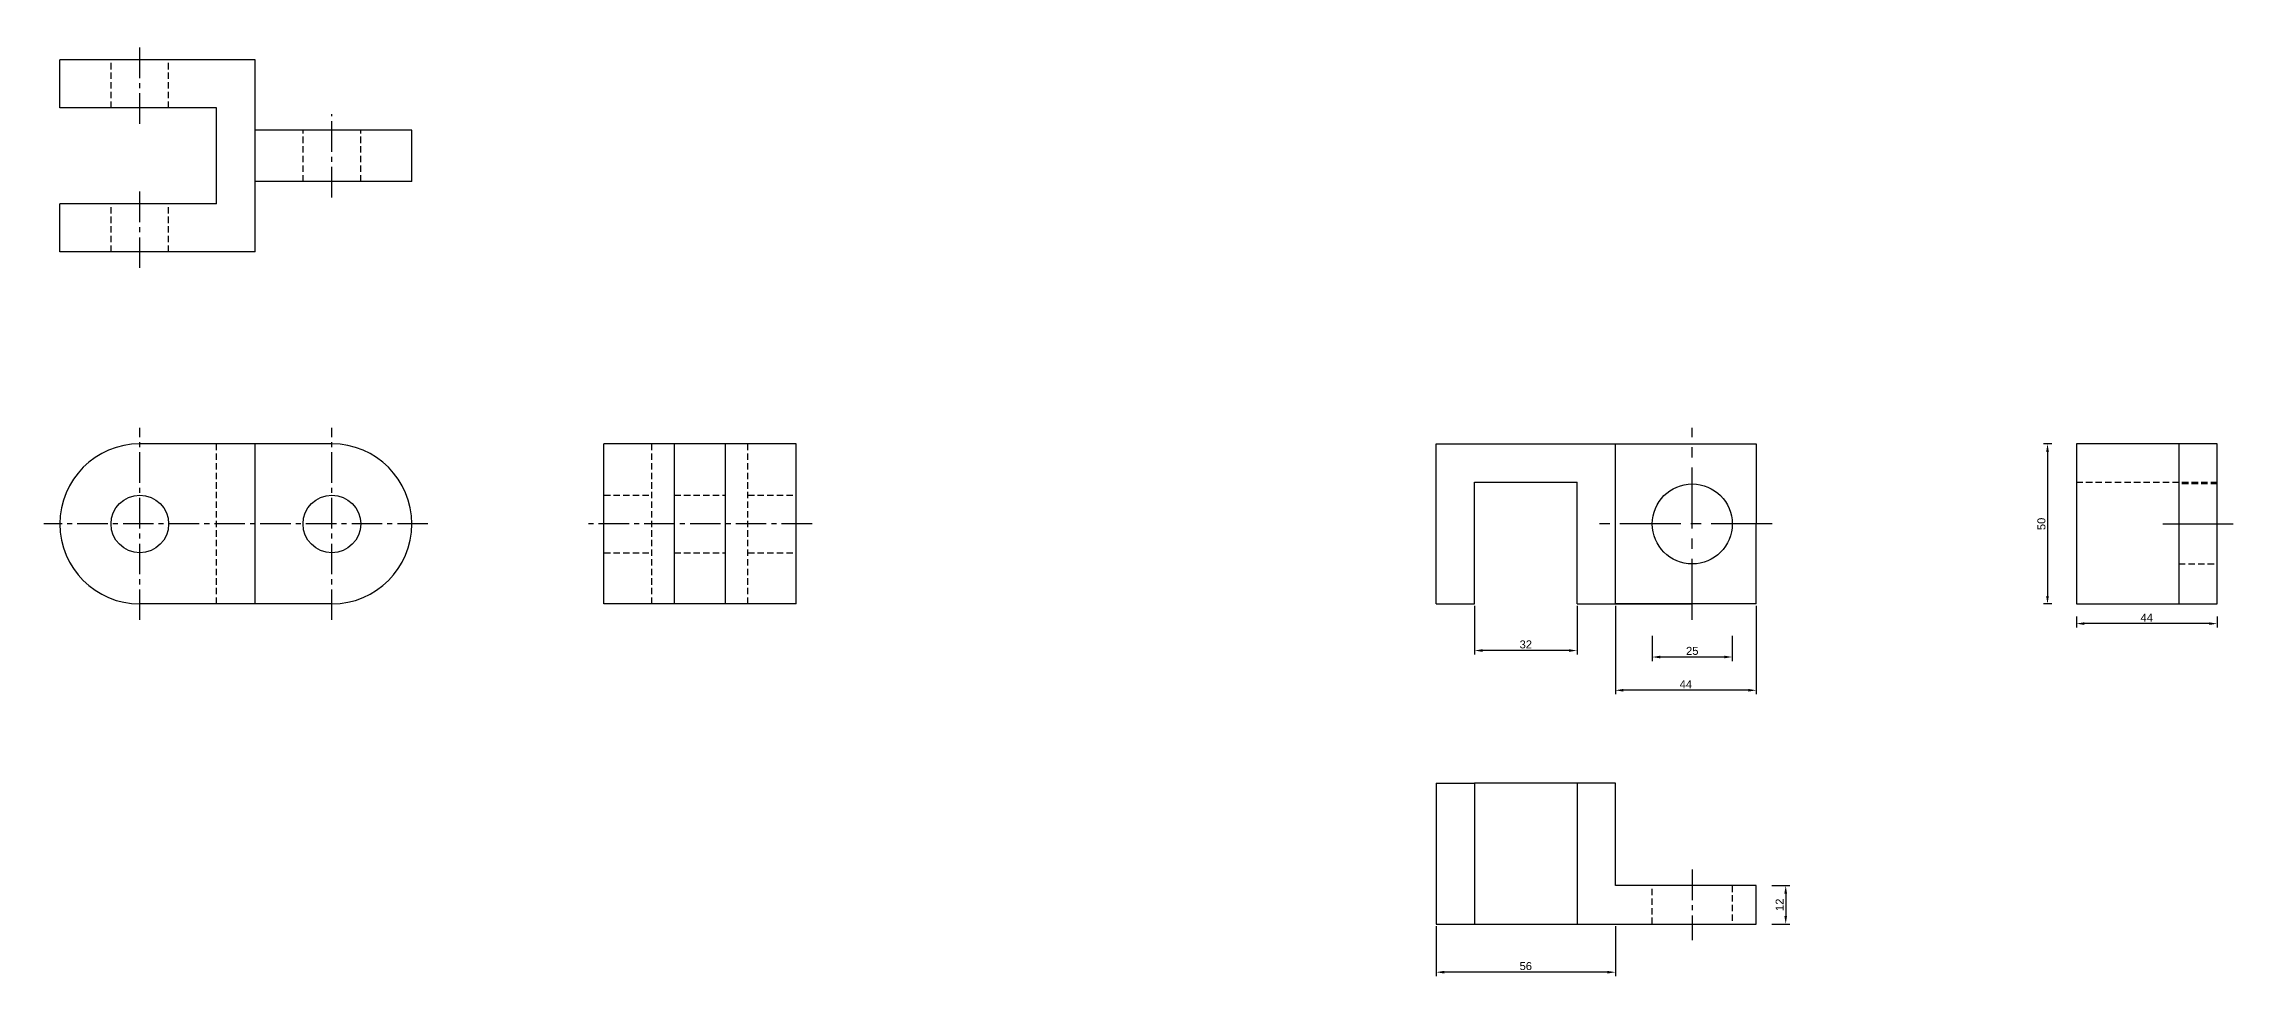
# Model space of a CAD drawing. Header units: millimetres. Extents: x 2033 to 3773, y 1854 to 2319.
# Drawn here: x 3089 to 3773, y 1854 to 2145 of the extents above; entities that cross this region are included whole.
import ezdxf

# ---------------------------------------------------------------- set-up
doc = ezdxf.new("R2010")
doc.units = ezdxf.units.MM
for name, pattern in [('CENTER2', [28.575, 19.05, -3.175, 3.175, -3.175]), ('CENTERX2', [101.6, 63.5, -12.7, 12.7, -12.7]), ('JIS_02_2.0', [3, 2, -1])]:
    doc.linetypes.add(name, pattern=pattern)
doc.styles.get("Standard").update_dxf_attribs({"font": 'arial.ttf'})
doc.dimstyles.new('ISO-25', dxfattribs={"dimtxt": 2.5, "dimasz": 2.5, "dimexe": 1.25, "dimexo": 0.625, "dimtad": 1, "dimtxsty": 'Standard', "dimcen": 2.5, "dimadec": 0, "dimazin": 0, "dimtfac": 1, "dimtmove": 0, "dimatfit": 3, "dimfxl": 1, "dimarcsym": 0})

# ---------------------------------------------------------------- blocks, each defined once
blk = doc.blocks.new('*D9')
at = {"color": 0, "lineweight": -2, "transparency": 16777216}
for p, q in [((3524.31, 1869.44), (3524.31, 1853.76)), ((3580.31, 1869.44), (3580.31, 1853.76)), ((3577.81, 1855.01), (3526.81, 1855.01))]:
    blk.add_line(p, q, dxfattribs=at)
at = {"color": 0, "transparency": 16777216}
for points in [[(3526.81, 1855.42), (3526.81, 1854.59), (3524.31, 1855.01)], [(3577.81, 1855.42), (3577.81, 1854.59), (3580.31, 1855.01)]]:
    blk.add_solid(points, dxfattribs=at)
at = {"layer": 'Defpoints', "color": 0, "transparency": 16777216}
for p in [(3524.31, 1870.06), (3580.31, 1870.06), (3524.31, 1855.01)]:
    blk.add_point(p, dxfattribs=at)
at = {"color": 0, "transparency": 16777216, "insert": (3552.31, 1856.91), "char_height": 2.5, "attachment_point": 5}
blk.add_mtext('56', dxfattribs=at)
blk = doc.blocks.new('*D10')
at = {"color": 0, "lineweight": -2, "transparency": 16777216}
for p, q in [((3536.31, 1969.44), (3536.31, 1954.25)), ((3568.31, 1969.44), (3568.31, 1954.25)), ((3565.81, 1955.5), (3538.81, 1955.5))]:
    blk.add_line(p, q, dxfattribs=at)
at = {"color": 0, "transparency": 16777216}
for points in [[(3538.81, 1955.92), (3538.81, 1955.08), (3536.31, 1955.5)], [(3565.81, 1955.92), (3565.81, 1955.08), (3568.31, 1955.5)]]:
    blk.add_solid(points, dxfattribs=at)
at = {"layer": 'Defpoints', "color": 0, "transparency": 16777216}
for p in [(3536.31, 1970.06), (3568.31, 1970.06), (3536.31, 1955.5)]:
    blk.add_point(p, dxfattribs=at)
at = {"color": 0, "transparency": 16777216, "insert": (3552.31, 1957.4), "char_height": 2.5, "attachment_point": 5}
blk.add_mtext('32', dxfattribs=at)
blk = doc.blocks.new('*D11')
at = {"color": 0, "lineweight": -2, "transparency": 16777216}
for p, q in [((3591.81, 1960.07), (3591.81, 1952.23)), ((3616.81, 1960.07), (3616.81, 1952.23)), ((3614.31, 1953.48), (3594.31, 1953.48))]:
    blk.add_line(p, q, dxfattribs=at)
at = {"color": 0, "transparency": 16777216}
for points in [[(3594.31, 1953.9), (3594.31, 1953.06), (3591.81, 1953.48)], [(3614.31, 1953.9), (3614.31, 1953.06), (3616.81, 1953.48)]]:
    blk.add_solid(points, dxfattribs=at)
at = {"layer": 'Defpoints', "color": 0, "transparency": 16777216}
for p in [(3591.81, 1960.7), (3616.81, 1960.7), (3591.81, 1953.48)]:
    blk.add_point(p, dxfattribs=at)
at = {"color": 0, "transparency": 16777216, "insert": (3604.31, 1955.38), "char_height": 2.5, "attachment_point": 5}
blk.add_mtext('25', dxfattribs=at)
blk = doc.blocks.new('*D13')
at = {"color": 0, "lineweight": -2, "transparency": 16777216}
for p, q in [((3580.31, 1969.44), (3580.31, 1941.84)), ((3624.31, 1969.44), (3624.31, 1941.84)), ((3621.81, 1943.09), (3582.81, 1943.09))]:
    blk.add_line(p, q, dxfattribs=at)
at = {"color": 0, "transparency": 16777216}
for points in [[(3582.81, 1943.5), (3582.81, 1942.67), (3580.31, 1943.09)], [(3621.81, 1943.5), (3621.81, 1942.67), (3624.31, 1943.09)]]:
    blk.add_solid(points, dxfattribs=at)
at = {"layer": 'Defpoints', "color": 0, "transparency": 16777216}
for p in [(3580.31, 1970.06), (3624.31, 1970.06), (3580.31, 1943.09)]:
    blk.add_point(p, dxfattribs=at)
at = {"color": 0, "transparency": 16777216, "insert": (3602.31, 1944.96), "char_height": 2.5, "attachment_point": 5}
blk.add_mtext('44', dxfattribs=at)
blk = doc.blocks.new('*D14')
at = {"color": 0, "lineweight": -2, "transparency": 16777216}
for p, q in [((3716.7, 2020.06), (3714.05, 2020.06)), ((3715.3, 2017.56), (3715.3, 1972.56)), ((3716.7, 1970.06), (3714.05, 1970.06))]:
    blk.add_line(p, q, dxfattribs=at)
at = {"color": 0, "transparency": 16777216}
for points in [[(3714.88, 2017.56), (3715.72, 2017.56), (3715.3, 2020.06)], [(3714.88, 1972.56), (3715.72, 1972.56), (3715.3, 1970.06)]]:
    blk.add_solid(points, dxfattribs=at)
at = {"layer": 'Defpoints', "color": 0, "transparency": 16777216}
for p in [(3717.32, 2020.06), (3715.3, 1970.06), (3717.32, 1970.06)]:
    blk.add_point(p, dxfattribs=at)
at = {"color": 0, "transparency": 16777216, "insert": (3713.4, 1995.06), "char_height": 2.5, "attachment_point": 5, "rotation": 90}
blk.add_mtext('50', dxfattribs=at)
blk = doc.blocks.new('*D15')
at = {"color": 0, "lineweight": -2, "transparency": 16777216}
for p, q in [((3724.31, 1966.17), (3724.31, 1962.66)), ((3765.81, 1963.91), (3726.81, 1963.91)), ((3768.31, 1966.17), (3768.31, 1962.66))]:
    blk.add_line(p, q, dxfattribs=at)
at = {"color": 0, "transparency": 16777216}
for points in [[(3726.81, 1964.33), (3726.81, 1963.49), (3724.31, 1963.91)], [(3765.81, 1964.33), (3765.81, 1963.49), (3768.31, 1963.91)]]:
    blk.add_solid(points, dxfattribs=at)
at = {"layer": 'Defpoints', "color": 0, "transparency": 16777216}
for p in [(3724.31, 1966.8), (3724.31, 1963.91), (3768.31, 1966.8)]:
    blk.add_point(p, dxfattribs=at)
at = {"color": 0, "transparency": 16777216, "insert": (3746.31, 1965.78), "char_height": 2.5, "attachment_point": 5}
blk.add_mtext('44', dxfattribs=at)
blk = doc.blocks.new('*D16')
at = {"color": 0, "lineweight": -2, "transparency": 16777216}
for p, q in [((3629.22, 1882.06), (3634.76, 1882.06)), ((3633.51, 1879.56), (3633.51, 1872.56)), ((3629.22, 1870.06), (3634.76, 1870.06))]:
    blk.add_line(p, q, dxfattribs=at)
at = {"color": 0, "transparency": 16777216}
for points in [[(3633.09, 1879.56), (3633.93, 1879.56), (3633.51, 1882.06)], [(3633.09, 1872.56), (3633.93, 1872.56), (3633.51, 1870.06)]]:
    blk.add_solid(points, dxfattribs=at)
at = {"layer": 'Defpoints', "color": 0, "transparency": 16777216}
for p in [(3628.6, 1882.06), (3628.6, 1870.06), (3633.51, 1870.06)]:
    blk.add_point(p, dxfattribs=at)
at = {"color": 0, "transparency": 16777216, "insert": (3631.63, 1876.06), "char_height": 2.5, "attachment_point": 5, "rotation": 90}
blk.add_mtext('12', dxfattribs=at)

msp = doc.modelspace()

# ---------------------------------------------------------------- linework, layer by layer
at = {"linetype": 'CENTER2', "ltscale": 0.5}
for p, q in [((3119.314, 2120.062), (3119.314, 2145.062)), ((3179.314, 2097.062), (3179.314, 2123.062)), ((3119.314, 2075.062), (3119.314, 2100.062)), ((3119.314, 1965.062), (3119.314, 2025.062)), ((3179.314, 1965.062), (3179.314, 2025.062)), ((3209.314, 1995.062), (3089.314, 1995.062)), ((3329.314, 1995.062), (3259.314, 1995.062)), ((3604.314, 1887.062), (3604.314, 1865.062))]:
    msp.add_line(p, q, dxfattribs=at)
for p, q in [((3143.314, 2140.062), (3094.314, 2140.062)), ((3094.314, 2125.062), (3094.314, 2140.062)), ((3155.314, 2140.062), (3143.314, 2140.062)), ((3155.314, 2080.062), (3155.314, 2140.062)), ((3143.314, 2125.062), (3094.314, 2125.062)), ((3143.314, 2095.062), (3143.314, 2125.062)), ((3204.314, 2118.062), (3155.314, 2118.062)), ((3204.314, 2102.062), (3204.314, 2118.062)), ((3204.314, 2102.062), (3155.314, 2102.062)), ((3094.314, 2080.062), (3094.314, 2095.062)), ((3143.314, 2095.062), (3094.314, 2095.062)), ((3155.314, 2080.062), (3094.314, 2080.062)), ((3179.314, 2020.062), (3119.314, 2020.062)), ((3155.314, 1970.062), (3155.314, 2020.062)), ((3324.314, 2020.062), (3264.314, 2020.062)), ((3264.314, 1970.062), (3264.314, 2020.062)), ((3286.314, 1970.062), (3286.314, 2020.062)), ((3302.314, 1970.062), (3302.314, 2020.062)), ((3324.314, 1970.062), (3324.314, 2020.062)), ((3756.314, 2020.062), (3724.314, 2020.062)), ((3724.314, 2020.062), (3724.314, 1970.062)), ((3724.314, 2020.062), (3724.314, 2008.062)), ((3768.314, 2020.062), (3756.314, 2020.062)), ((3768.314, 2020.062), (3756.314, 2020.062)), ((3756.314, 2020.062), (3756.314, 1970.062)), ((3768.314, 1970.062), (3768.314, 2020.062)), ((3624.314, 1970.062), (3624.314, 1995.062)), ((3179.314, 1970.062), (3119.314, 1970.062)), ((3324.314, 1970.062), (3264.314, 1970.062)), ((3580.314, 1970.062), (3604.314, 1970.062)), ((3624.314, 1970.062), (3580.314, 1970.062)), ((3724.314, 1970.062), (3768.314, 1970.062)), ((3524.314, 1914.062), (3524.314, 1870.062)), ((3524.314, 1914.062), (3536.314, 1914.062)), ((3580.314, 1914.062), (3536.314, 1914.062)), ((3536.314, 1914.062), (3536.314, 1870.062)), ((3568.314, 1914.062), (3568.314, 1870.062)), ((3580.314, 1882.062), (3580.314, 1914.062)), ((3624.314, 1882.062), (3580.314, 1882.062)), ((3624.314, 1870.062), (3624.314, 1882.062)), ((3524.314, 1870.062), (3624.314, 1870.062))]:
    msp.add_line(p, q)
at = {"linetype": 'JIS_02_2.0'}
for p, q in [((3110.314, 2125.062), (3110.314, 2140.062)), ((3128.314, 2125.062), (3128.314, 2140.062)), ((3170.314, 2102.062), (3170.314, 2118.062)), ((3188.314, 2102.062), (3188.314, 2118.062)), ((3110.314, 2080.062), (3110.314, 2095.062)), ((3128.314, 2080.062), (3128.314, 2095.062)), ((3143.314, 1970.062), (3143.314, 2020.062)), ((3279.314, 1970.062), (3279.314, 2020.062)), ((3309.314, 1970.062), (3309.314, 2020.062)), ((3724.314, 2008.062), (3768.314, 2008.062)), ((3768.314, 2007.562), (3756.314, 2007.562)), ((3264.314, 2004.062), (3279.314, 2004.062)), ((3286.314, 2004.062), (3302.314, 2004.062)), ((3309.314, 2004.062), (3324.314, 2004.062)), ((3264.314, 1986.062), (3279.314, 1986.062)), ((3286.314, 1986.062), (3302.314, 1986.062)), ((3309.314, 1986.062), (3324.314, 1986.062)), ((3756.314, 1982.562), (3768.314, 1982.562)), ((3591.814, 1870.062), (3591.814, 1882.062)), ((3616.814, 1882.062), (3616.814, 1870.062))]:
    msp.add_line(p, q, dxfattribs=at)
at = {"linetype": 'CENTER2'}
for p, q in [((3604.314, 1965.062), (3604.314, 2025.062)), ((3629.314, 1995.062), (3575.314, 1995.062))]:
    msp.add_line(p, q, dxfattribs=at)
at = {"linetype": 'Continuous'}
for p, q in [((3524.314, 1970.062), (3524.314, 2020.062)), ((3524.314, 2020.062), (3624.314, 2020.062)), ((3580.314, 1995.062), (3580.314, 2020.062)), ((3624.314, 2020.062), (3624.314, 1995.062)), ((3536.314, 1970.062), (3536.314, 2008.062)), ((3536.314, 2008.062), (3568.315, 2008.062)), ((3568.314, 1970.062), (3568.314, 2008.062)), ((3580.314, 1970.062), (3580.314, 1995.062)), ((3524.314, 1970.062), (3536.314, 1970.062)), ((3568.314, 1970.062), (3580.314, 1970.062)), ((3624.314, 1970.062), (3604.314, 1970.062))]:
    msp.add_line(p, q, dxfattribs=at)
at = {"linetype": 'CENTERX2', "ltscale": 0.5}
msp.add_line((3751.314, 1995.062), (3773.314, 1995.062), dxfattribs=at)
for centre, radius in [((3604.314, 1995.062), 12.5), ((3119.314, 1995.062), 9), ((3179.314, 1995.062), 9)]:
    msp.add_circle(centre, radius)
for centre, start, end in [((3119.314, 1995.062), 90, 270), ((3179.314, 1995.062), 270, 90)]:
    msp.add_arc(centre, 25, start, end)

# ---------------------------------------------------------------- dimensions: what is measured, and where the dimension line sits
for base, p1, p2, picture, middle in [((3715.298, 1970.062), (3717.321, 2020.062), (3717.321, 1970.062), '*D14', (3713.397, 1995.062)), ((3633.509, 1870.062), (3628.597, 1882.062), (3628.597, 1870.062), '*D16', (3631.629, 1876.062))]:
    dim = msp.add_linear_dim(base=base, p1=p1, p2=p2, angle=90, dimstyle='ISO-25')
    dim.commit()
    dim.dimension.update_dxf_attribs({"geometry": picture, "text_midpoint": middle})
for base, p1, p2, picture, middle in [((3536.314, 1955.501), (3568.314, 1970.062), (3536.314, 1970.062), '*D10', (3552.314, 1957.404)), ((3580.314, 1943.088), (3624.314, 1970.062), (3580.314, 1970.062), '*D13', (3602.314, 1944.963)), ((3724.314, 1963.909), (3768.314, 1966.795), (3724.314, 1966.795), '*D15', (3746.314, 1965.784)), ((3591.814, 1953.481), (3616.814, 1960.698), (3591.814, 1960.698), '*D11', (3604.314, 1955.382)), ((3524.314, 1855.005), (3580.314, 1870.062), (3524.314, 1870.062), '*D9', (3552.314, 1856.907))]:
    dim = msp.add_linear_dim(base=base, p1=p1, p2=p2, dimstyle='ISO-25')
    dim.commit()
    dim.dimension.update_dxf_attribs({"geometry": picture, "text_midpoint": middle})

doc.saveas('drawing.dxf')
